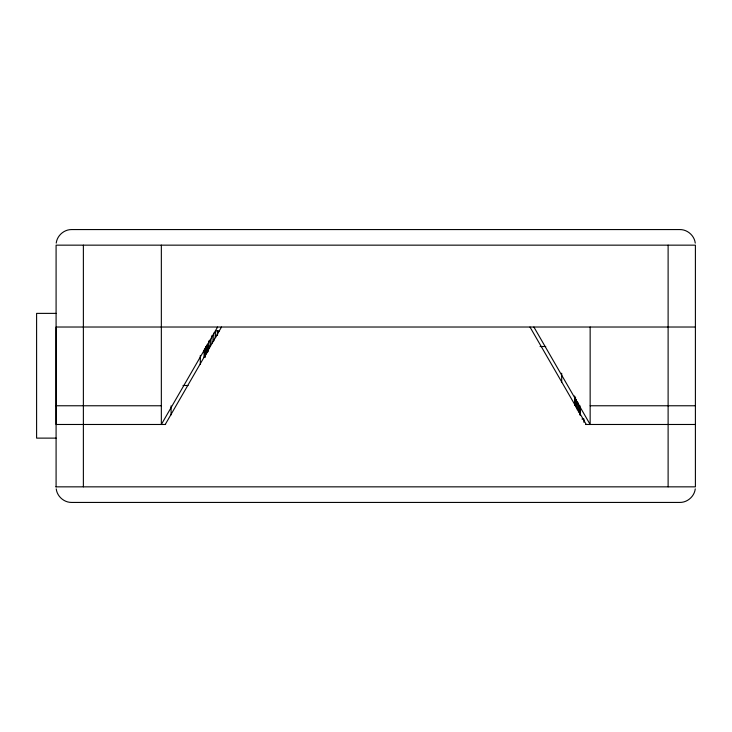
<?xml version="1.0" encoding="UTF-8"?>
<svg xmlns="http://www.w3.org/2000/svg" width="732" height="732" viewBox="0 0 732 732"><rect width="100%" height="100%" fill="white"/><g stroke="black" fill="none" stroke-linecap="round" stroke-linejoin="round"><path stroke-width="1.1" d="M56.227 243.115C57.096 235.567 64.087 229.445 71.681 229.564L679.808 229.564C687.403 229.445 694.394 235.567 695.263 243.115M695.263 488.885C694.394 496.433 687.403 502.555 679.808 502.436L71.681 502.436C64.087 502.555 57.096 496.433 56.227 488.885M217.605 327.021L161.342 424.478L161.342 245.156M165.24 424.478L221.503 327.021M56.09 313.378L36.6 313.378L36.6 438.12L56.09 438.12M695.4 327.021L56.09 327.021L56.09 424.478L165.606 424.478M219.509 330.919L215.62 330.919L215.62 337.598M205.93 346.51L210.368 346.51L210.368 339.822M540.07 346.51L545.761 346.51M183 385.49L188.069 385.49M56.09 405.766L161.342 405.766M590.148 405.766L695.4 405.766M581.958 419.015L583.907 419.015L583.907 422.291M585.701 424.478L695.4 424.478M55.824 486.844L695.4 486.844L695.4 245.156L56.09 245.156L56.09 486.844M533.884 327.021L590.148 424.478L590.148 327.021M529.986 327.021L586.25 424.478M668.115 245.156L668.115 486.844M580.128 407.321L580.128 415.328M579.781 405.299L579.781 414.404M578.417 403.021L578.417 412.125M577.246 401.877L577.246 409.847M576.285 399.608L576.285 407.568M575.535 397.33L575.535 406.434M574.986 397.33L574.986 405.299M574.666 396.186L574.666 405.299M574.556 396.186L574.556 404.156M561.691 373.238L561.691 382.15M217.532 330.919L217.532 335.375M213.79 333.142L213.79 340.938M212.033 335.375L212.033 343.171M209.306 346.016L209.306 348.276M208.785 340.938L208.785 346.51M208.199 346.016L208.199 351.68M207.302 344.278L207.229 352.815M206.387 346.016L206.387 353.949M205.674 347.151L205.674 355.084M205.106 348.276L205.106 357.353M204.676 349.411L204.676 357.353M204.384 349.411L204.384 357.353M204.246 350.546L204.237 357.353M200.321 355.423L200.321 364.326M171.087 405.848L171.087 414.898M83.375 245.156L83.375 486.844"/></g></svg>
